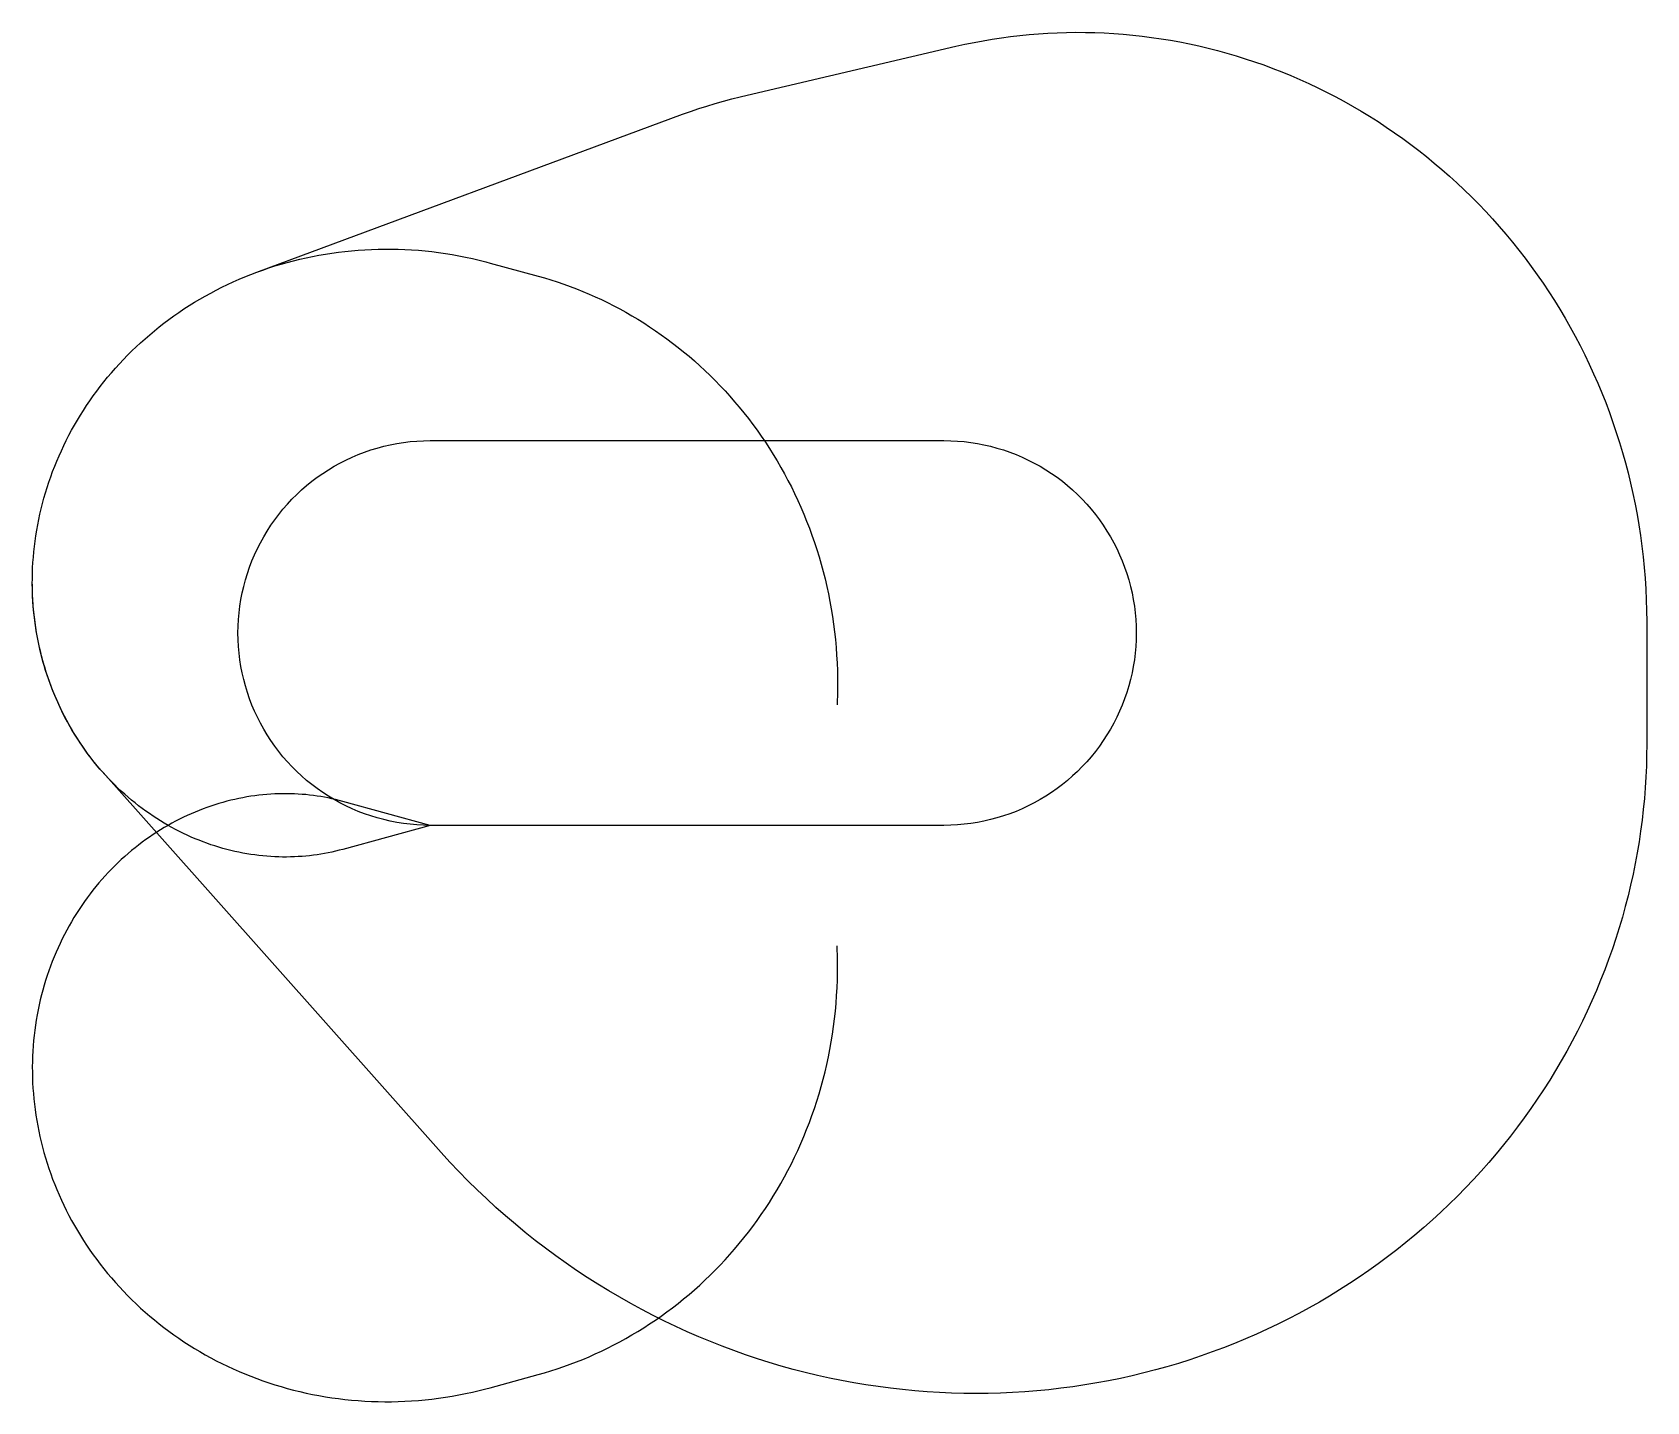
# Model space of a CAD drawing. Header units: metres. Extents: x -4777 to 14598, y -6913 to 9513.
import ezdxf

# ---------------------------------------------------------------- set-up
doc = ezdxf.new("R2010")
doc.units = ezdxf.units.M

msp = doc.modelspace()

# ---------------------------------------------------------------- linework, layer by layer
at = {"layer": 'NorminalTrack', "color": 1}
msp.add_lwpolyline([(0, 0), (0, 0), (-81, 1), (-161, 6), (-241, 13), (-321, 22), (-401, 35), (-480, 50), (-558, 69), (-636, 89), (-713, 113), (-789, 139), (-865, 168), (-939, 200), (-1012, 234), (-1084, 270), (-1154, 309), (-1223, 351), (-1291, 395), (-1357, 441), (-1421, 489), (-1484, 540), (-1544, 593), (-1603, 648), (-1660, 705), (-1715, 764), (-1768, 824), (-1819, 887), (-1867, 951), (-1913, 1017), (-1957, 1085), (-1999, 1154), (-2038, 1224), (-2074, 1296), (-2108, 1369), (-2140, 1443), (-2169, 1519), (-2195, 1595), (-2219, 1672), (-2239, 1750), (-2258, 1828), (-2273, 1907), (-2285, 1987), (-2295, 2067), (-2302, 2147), (-2307, 2227), (-2308, 2308), (-2307, 2388), (-2302, 2469), (-2295, 2549), (-2285, 2629), (-2273, 2709), (-2258, 2788), (-2239, 2866), (-2219, 2944), (-2195, 3021), (-2169, 3097), (-2140, 3173), (-2108, 3247), (-2074, 3320), (-2038, 3391), (-1999, 3462), (-1957, 3531), (-1913, 3599), (-1867, 3665), (-1819, 3729), (-1768, 3791), (-1715, 3852), (-1660, 3911), (-1603, 3968), (-1544, 4023), (-1484, 4076), (-1421, 4127), (-1357, 4175), (-1291, 4221), (-1223, 4265), (-1154, 4307), (-1084, 4346), (-1012, 4382), (-939, 4416), (-865, 4448), (-789, 4477), (-713, 4503), (-636, 4526), (-558, 4547), (-480, 4565), (-401, 4581), (-321, 4593), (-241, 4603), (-161, 4610), (-81, 4614), (0, 4616), (0, 4616), (6164, 4616), (6164, 4616), (6245, 4614), (6325, 4610), (6405, 4603), (6485, 4593), (6565, 4581), (6644, 4565), (6722, 4547), (6800, 4526), (6877, 4503), (6953, 4477), (7029, 4448), (7103, 4416), (7176, 4382), (7248, 4346), (7318, 4307), (7387, 4265), (7455, 4221), (7521, 4175), (7585, 4127), (7648, 4076), (7708, 4023), (7767, 3968), (7824, 3911), (7879, 3852), (7932, 3791), (7983, 3729), (8031, 3665), (8077, 3599), (8121, 3531), (8163, 3462), (8202, 3391), (8238, 3320), (8273, 3247), (8304, 3173), (8333, 3097), (8359, 3021), (8383, 2944), (8403, 2866), (8422, 2788), (8437, 2709), (8450, 2629), (8459, 2549), (8466, 2469), (8471, 2388), (8472, 2308), (8471, 2227), (8466, 2147), (8459, 2067), (8450, 1987), (8437, 1907), (8422, 1828), (8403, 1750), (8383, 1672), (8359, 1595), (8333, 1519), (8304, 1443), (8273, 1369), (8238, 1296), (8202, 1224), (8163, 1154), (8121, 1085), (8077, 1017), (8031, 951), (7983, 887), (7932, 824), (7879, 764), (7824, 705), (7767, 648), (7708, 593), (7648, 540), (7585, 489), (7521, 441), (7455, 395), (7387, 351), (7318, 309), (7248, 270), (7176, 234), (7103, 200), (7029, 168), (6953, 139), (6877, 113), (6800, 89), (6722, 69), (6644, 50), (6565, 35), (6485, 22), (6405, 13), (6325, 6), (6245, 1), (6164, 0), (0, 0)], dxfattribs=at)
at = {"layer": 'WindSpiral', "color": 5}
for points in [[(0, 0), (-1051, -288), (-1094, -299), (-1137, -310), (-1180, -320), (-1224, -329), (-1268, -338), (-1313, -345), (-1357, -352), (-1402, -358), (-1448, -364), (-1493, -369), (-1539, -372), (-1585, -375), (-1631, -378), (-1678, -379), (-1725, -380), (-1772, -380), (-1819, -379), (-1866, -377), (-1914, -374), (-1961, -371), (-2009, -367), (-2057, -362), (-2104, -355), (-2152, -349), (-2200, -341), (-2248, -332), (-2296, -323), (-2345, -312), (-2393, -301), (-2441, -289), (-2489, -276), (-2537, -262), (-2584, -247), (-2632, -232), (-2680, -215), (-2727, -198), (-2775, -179), (-2822, -160), (-2869, -140), (-2916, -119), (-2963, -97), (-3009, -74), (-3056, -50), (-3101, -26), (-3147, 0), (-3193, 26), (-3238, 53), (-3282, 82), (-3327, 111), (-3371, 141), (-3415, 171), (-3458, 203), (-3501, 236), (-3543, 269), (-3585, 303), (-3627, 338), (-3668, 374), (-3709, 411), (-3749, 448), (-3788, 487), (-3827, 526), (-3866, 566), (-3903, 607), (-3941, 649), (-3977, 691), (-4013, 734), (-4049, 778), (-4083, 823), (-4118, 868), (-4151, 915), (-4184, 961), (-4215, 1009), (-4247, 1057), (-4277, 1106), (-4307, 1156), (-4336, 1207), (-4364, 1258), (-4391, 1309), (-4418, 1362), (-4443, 1415), (-4468, 1468), (-4492, 1522), (-4515, 1577), (-4537, 1632), (-4558, 1688), (-4579, 1745), (-4598, 1802), (-4617, 1859), (-4634, 1917), (-4651, 1975), (-4666, 2034), (-4681, 2094), (-4695, 2153), (-4707, 2213), (-4719, 2274), (-4729, 2335), (-4739, 2396), (-4747, 2458), (-4755, 2520), (-4761, 2582), (-4766, 2644), (-4771, 2707), (-4774, 2770), (-4776, 2834), (-4777, 2897), (-4776, 2961), (-4775, 3025), (-4773, 3089), (-4769, 3153), (-4764, 3217), (-4759, 3281), (-4752, 3346), (-4744, 3410), (-4734, 3475), (-4724, 3539), (-4712, 3604), (-4700, 3668), (-4686, 3733), (-4671, 3797), (-4654, 3861), (-4637, 3925), (-4619, 3989), (-4599, 4053), (-4578, 4117), (-4556, 4180), (-4533, 4244), (-4508, 4307), (-4483, 4369), (-4456, 4432), (-4428, 4494), (-4399, 4556), (-4369, 4617), (-4337, 4679), (-4305, 4739), (-4271, 4800), (-4236, 4859), (-4200, 4919), (-4163, 4978), (-4125, 5036), (-4086, 5094), (-4045, 5151), (-4004, 5208), (-3961, 5265), (-3918, 5320), (-3873, 5375), (-3827, 5429), (-3780, 5483), (-3732, 5536), (-3683, 5588), (-3633, 5640), (-3582, 5691), (-3530, 5741), (-3477, 5790), (-3423, 5838), (-3367, 5886), (-3311, 5933), (-3254, 5979), (-3197, 6024), (-3138, 6068), (-3078, 6111), (-3017, 6153), (-2956, 6194), (-2893, 6235), (-2830, 6274), (-2766, 6312), (-2701, 6349), (-2635, 6385), (-2569, 6421), (-2502, 6455), (-2434, 6488), (-2365, 6519), (-2295, 6550), (-2225, 6580), (-2154, 6608), (-2083, 6635), (-2083, 6635), (3027, 8529), (3124, 8564), (3221, 8597), (3319, 8628), (3418, 8658), (3518, 8687), (3618, 8713), (3719, 8738), (3734, 8741), (6308, 9345), (6416, 9369), (6525, 9391), (6634, 9412), (6743, 9431), (6854, 9448), (6964, 9462), (7075, 9475), (7187, 9487), (7299, 9496), (7411, 9503), (7523, 9508), (7636, 9512), (7749, 9513), (7862, 9512), (7975, 9510), (8089, 9505), (8202, 9499), (8316, 9490), (8430, 9479), (8543, 9467), (8657, 9452), (8770, 9436), (8883, 9417), (8997, 9397), (9110, 9374), (9222, 9349), (9335, 9323), (9447, 9294), (9559, 9263), (9670, 9231), (9781, 9196), (9892, 9160), (10002, 9121), (10112, 9080), (10221, 9038), (10329, 8993), (10437, 8947), (10544, 8898), (10651, 8848), (10756, 8796), (10861, 8742), (10965, 8685), (11069, 8627), (11171, 8568), (11273, 8506), (11374, 8442), (11473, 8377), (11572, 8309), (11670, 8240), (11766, 8169), (11862, 8096), (11956, 8022), (12049, 7945), (12141, 7867), (12232, 7788), (12321, 7706), (12409, 7623), (12496, 7538), (12582, 7452), (12666, 7364), (12748, 7274), (12829, 7183), (12909, 7091), (12987, 6996), (13064, 6901), (13139, 6803), (13213, 6705), (13284, 6605), (13355, 6503), (13423, 6400), (13490, 6296), (13555, 6191), (13618, 6084), (13680, 5976), (13740, 5867), (13798, 5756), (13854, 5645), (13908, 5532), (13960, 5418), (14011, 5304), (14059, 5188), (14106, 5071), (14150, 4953), (14193, 4834), (14233, 4714), (14272, 4594), (14308, 4473), (14342, 4350), (14374, 4227), (14405, 4104), (14433, 3979), (14458, 3854), (14482, 3729), (14504, 3603), (14523, 3476), (14540, 3349), (14555, 3221), (14568, 3093), (14578, 2964), (14587, 2835), (14593, 2706), (14597, 2577), (14598, 2447), (14598, 2423), (14598, 972), (14597, 842), (14594, 712), (14588, 582), (14580, 452), (14570, 322), (14557, 192), (14542, 61), (14525, -69), (14506, -199), (14484, -329), (14460, -458), (14434, -587), (14405, -716), (14374, -845), (14341, -973), (14306, -1101), (14268, -1229), (14228, -1356), (14186, -1482), (14141, -1608), (14094, -1733), (14045, -1857), (13994, -1981), (13940, -2104), (13885, -2227), (13827, -2348), (13767, -2469), (13704, -2588), (13640, -2707), (13573, -2825), (13504, -2942), (13434, -3057), (13361, -3172), (13285, -3285), (13208, -3398), (13129, -3509), (13048, -3618), (12965, -3727), (12879, -3834), (12792, -3940), (12703, -4044), (12612, -4147), (12519, -4249), (12424, -4349), (12327, -4448), (12228, -4544), (12128, -4640), (12026, -4733), (11922, -4825), (11816, -4916), (11709, -5004), (11599, -5091), (11489, -5176), (11376, -5259), (11262, -5340), (11147, -5420), (11030, -5497), (10911, -5573), (10791, -5646), (10670, -5718), (10547, -5787), (10423, -5855), (10298, -5920), (10171, -5983), (10043, -6044), (9914, -6103), (9783, -6160), (9652, -6214), (9519, -6267), (9385, -6317), (9251, -6364), (9115, -6410), (8978, -6453), (8841, -6493), (8702, -6532), (8563, -6568), (8423, -6602), (8282, -6633), (8141, -6662), (7998, -6688), (7856, -6712), (7712, -6733), (7568, -6752), (7424, -6769), (7279, -6783), (7134, -6794), (6988, -6803), (6842, -6809), (6696, -6813), (6549, -6814), (6403, -6813), (6256, -6809), (6109, -6803), (5962, -6794), (5815, -6782), (5668, -6768), (5522, -6751), (5375, -6732), (5228, -6710), (5082, -6686), (4936, -6659), (4790, -6629), (4645, -6597), (4500, -6562), (4356, -6525), (4212, -6485), (4068, -6442), (3925, -6397), (3783, -6350), (3641, -6299), (3501, -6247), (3361, -6192), (3221, -6134), (3083, -6074), (2945, -6011), (2809, -5946), (2673, -5878), (2539, -5808), (2405, -5736), (2273, -5661), (2142, -5584), (2012, -5504), (1883, -5422), (1756, -5338), (1630, -5251), (1505, -5162), (1382, -5071), (1260, -4978), (1140, -4882), (1021, -4784), (904, -4684), (788, -4582), (674, -4477), (562, -4371), (452, -4262), (343, -4152), (236, -4039), (131, -3925), (98, -3888), (-3928, 634), (-3965, 676), (-4001, 719), (-4037, 763), (-4072, 807), (-4106, 852), (-4139, 898), (-4172, 945), (-4204, 992), (-4236, 1041), (-4267, 1089), (-4297, 1139), (-4326, 1189), (-4354, 1240), (-4382, 1291), (-4409, 1343), (-4434, 1396), (-4460, 1450), (-4484, 1504), (-4507, 1558), (-4530, 1613), (-4551, 1669), (-4572, 1725), (-4592, 1782), (-4610, 1839), (-4628, 1897), (-4645, 1955), (-4661, 2014), (-4676, 2073), (-4690, 2133), (-4703, 2193), (-4715, 2253), (-4726, 2314), (-4736, 2375), (-4744, 2436), (-4752, 2498), (-4759, 2560), (-4765, 2623), (-4769, 2685), (-4773, 2748), (-4775, 2812), (-4776, 2875), (-4777, 2918)], [(0, 0), (-1051, -288), (-1094, -299), (-1137, -310), (-1180, -320), (-1224, -329), (-1268, -338), (-1313, -345), (-1357, -352), (-1402, -358), (-1448, -364), (-1493, -369), (-1539, -372), (-1585, -375), (-1631, -378), (-1678, -379), (-1725, -380), (-1772, -380), (-1819, -379), (-1866, -377), (-1914, -374), (-1961, -371), (-2009, -367), (-2057, -362), (-2104, -355), (-2152, -349), (-2200, -341), (-2248, -332), (-2296, -323), (-2345, -312), (-2393, -301), (-2441, -289), (-2489, -276), (-2537, -262), (-2584, -247), (-2632, -232), (-2680, -215), (-2727, -198), (-2775, -179), (-2822, -160), (-2869, -140), (-2916, -119), (-2963, -97), (-3009, -74), (-3056, -50), (-3101, -26), (-3147, 0), (-3193, 26), (-3238, 53), (-3282, 82), (-3327, 111), (-3371, 141), (-3415, 171), (-3458, 203), (-3501, 236), (-3543, 269), (-3585, 303), (-3627, 338), (-3668, 374), (-3709, 411), (-3749, 448), (-3788, 487), (-3827, 526), (-3866, 566), (-3903, 607), (-3941, 649), (-3977, 691), (-4013, 734), (-4049, 778), (-4083, 823), (-4118, 868), (-4151, 915), (-4184, 961), (-4215, 1009), (-4247, 1057), (-4277, 1106), (-4307, 1156), (-4336, 1207), (-4364, 1258), (-4391, 1309), (-4418, 1362), (-4443, 1415), (-4468, 1468), (-4492, 1522), (-4515, 1577), (-4537, 1632), (-4558, 1688), (-4579, 1745), (-4598, 1802), (-4617, 1859), (-4634, 1917), (-4651, 1975), (-4666, 2034), (-4681, 2094), (-4695, 2153), (-4707, 2213), (-4719, 2274), (-4729, 2335), (-4739, 2396), (-4747, 2458), (-4755, 2520), (-4761, 2582), (-4766, 2644), (-4771, 2707), (-4774, 2770), (-4776, 2834), (-4777, 2897), (-4776, 2961), (-4775, 3025), (-4773, 3089), (-4769, 3153), (-4764, 3217), (-4759, 3281), (-4752, 3346), (-4744, 3410), (-4734, 3475), (-4724, 3539), (-4712, 3604), (-4700, 3668), (-4686, 3733), (-4671, 3797), (-4654, 3861), (-4637, 3925), (-4619, 3989), (-4599, 4053), (-4578, 4117), (-4556, 4180), (-4533, 4244), (-4508, 4307), (-4483, 4369), (-4456, 4432), (-4428, 4494), (-4399, 4556), (-4369, 4617), (-4337, 4679), (-4305, 4739), (-4271, 4800), (-4236, 4859), (-4200, 4919), (-4163, 4978), (-4125, 5036), (-4086, 5094), (-4045, 5151), (-4004, 5208), (-3961, 5265), (-3918, 5320), (-3873, 5375), (-3827, 5429), (-3780, 5483), (-3732, 5536), (-3683, 5588), (-3633, 5640), (-3582, 5691), (-3530, 5741), (-3477, 5790), (-3423, 5838), (-3367, 5886), (-3311, 5933), (-3254, 5979), (-3197, 6024), (-3138, 6068), (-3078, 6111), (-3017, 6153), (-2956, 6194), (-2893, 6235), (-2830, 6274), (-2766, 6312), (-2701, 6349), (-2635, 6385), (-2569, 6421), (-2502, 6455), (-2434, 6488), (-2365, 6519), (-2295, 6550), (-2225, 6580), (-2154, 6608), (-2083, 6635), (-2011, 6661), (-1938, 6686), (-1865, 6710), (-1791, 6732), (-1716, 6753), (-1641, 6773), (-1566, 6792), (-1489, 6809), (-1413, 6825), (-1336, 6840), (-1259, 6853), (-1181, 6865), (-1103, 6876), (-1024, 6885), (-945, 6893), (-866, 6900), (-787, 6905), (-707, 6909), (-627, 6912), (-547, 6913), (-466, 6913), (-386, 6911), (-305, 6908), (-224, 6904), (-143, 6898), (-62, 6890), (19, 6882), (100, 6872), (181, 6860), (262, 6847), (343, 6832), (424, 6816), (505, 6799), (585, 6780), (666, 6760), (719, 6745), (1293, 6588), (1370, 6566), (1447, 6543), (1524, 6518), (1601, 6492), (1677, 6464), (1754, 6435), (1829, 6405), (1905, 6373), (1980, 6340), (2054, 6306), (2128, 6270), (2202, 6233), (2275, 6194), (2348, 6154), (2420, 6113), (2491, 6070), (2562, 6026), (2632, 5981), (2702, 5934), (2771, 5886), (2839, 5837), (2907, 5786), (2974, 5734), (3040, 5681), (3105, 5627), (3169, 5571), (3233, 5514), (3295, 5456), (3357, 5397), (3418, 5336), (3478, 5274), (3537, 5212), (3595, 5147), (3652, 5082), (3708, 5016), (3763, 4949), (3817, 4880), (3870, 4810), (3921, 4740), (3972, 4668), (4021, 4595), (4069, 4522), (4116, 4447), (4162, 4371), (4207, 4294), (4250, 4217), (4292, 4138), (4333, 4059), (4372, 3979), (4410, 3898), (4447, 3816), (4482, 3733), (4516, 3650), (4549, 3565), (4580, 3480), (4610, 3395), (4638, 3308), (4665, 3221), (4691, 3134), (4715, 3045), (4737, 2957), (4758, 2867), (4777, 2777), (4795, 2687), (4812, 2596), (4826, 2505), (4839, 2413), (4851, 2321), (4861, 2228), (4869, 2135), (4876, 2042), (4881, 1948), (4885, 1854), (4887, 1760), (4887, 1666), (4886, 1572), (4883, 1477), (4881, 1446)], [(0, 0), (-1051, 288), (-1094, 299), (-1137, 310), (-1180, 320), (-1224, 329), (-1268, 338), (-1313, 345), (-1357, 352), (-1402, 358), (-1448, 364), (-1493, 369), (-1539, 372), (-1585, 375), (-1631, 378), (-1678, 379), (-1725, 380), (-1772, 380), (-1819, 379), (-1866, 377), (-1914, 374), (-1961, 371), (-2009, 367), (-2057, 362), (-2104, 355), (-2152, 349), (-2200, 341), (-2248, 332), (-2296, 323), (-2345, 312), (-2393, 301), (-2441, 289), (-2489, 276), (-2537, 262), (-2584, 247), (-2632, 232), (-2680, 215), (-2727, 198), (-2775, 179), (-2822, 160), (-2869, 140), (-2916, 119), (-2963, 97), (-3009, 74), (-3056, 50), (-3101, 26), (-3147, 0), (-3193, -26), (-3238, -53), (-3282, -82), (-3327, -111), (-3371, -141), (-3415, -171), (-3458, -203), (-3501, -236), (-3543, -269), (-3585, -303), (-3627, -338), (-3668, -374), (-3709, -411), (-3749, -448), (-3788, -487), (-3827, -526), (-3866, -566), (-3903, -607), (-3941, -649), (-3977, -691), (-4013, -734), (-4049, -778), (-4083, -823), (-4118, -868), (-4151, -915), (-4184, -961), (-4215, -1009), (-4247, -1057), (-4277, -1106), (-4307, -1156), (-4336, -1207), (-4364, -1258), (-4391, -1309), (-4418, -1362), (-4443, -1415), (-4468, -1468), (-4492, -1522), (-4515, -1577), (-4537, -1632), (-4558, -1688), (-4579, -1745), (-4598, -1802), (-4617, -1859), (-4634, -1917), (-4651, -1975), (-4666, -2034), (-4681, -2094), (-4695, -2153), (-4707, -2213), (-4719, -2274), (-4729, -2335), (-4739, -2396), (-4747, -2458), (-4755, -2520), (-4761, -2582), (-4766, -2644), (-4771, -2707), (-4774, -2770), (-4776, -2834), (-4777, -2897), (-4776, -2961), (-4775, -3025), (-4773, -3089), (-4769, -3153), (-4764, -3217), (-4759, -3281), (-4752, -3346), (-4744, -3410), (-4734, -3475), (-4724, -3539), (-4712, -3604), (-4700, -3668), (-4686, -3733), (-4671, -3797), (-4654, -3861), (-4637, -3925), (-4619, -3989), (-4599, -4053), (-4578, -4117), (-4556, -4180), (-4533, -4244), (-4508, -4307), (-4483, -4369), (-4456, -4432), (-4428, -4494), (-4399, -4556), (-4369, -4617), (-4337, -4679), (-4305, -4739), (-4271, -4800), (-4236, -4859), (-4200, -4919), (-4163, -4978), (-4125, -5036), (-4086, -5094), (-4045, -5151), (-4004, -5208), (-3961, -5265), (-3918, -5320), (-3873, -5375), (-3827, -5429), (-3780, -5483), (-3732, -5536), (-3683, -5588), (-3633, -5640), (-3582, -5691), (-3530, -5741), (-3477, -5790), (-3423, -5838), (-3367, -5886), (-3311, -5933), (-3254, -5979), (-3197, -6024), (-3138, -6068), (-3078, -6111), (-3017, -6153), (-2956, -6194), (-2893, -6235), (-2830, -6274), (-2766, -6312), (-2701, -6349), (-2635, -6385), (-2569, -6421), (-2502, -6455), (-2434, -6488), (-2365, -6519), (-2295, -6550), (-2225, -6580), (-2154, -6608), (-2083, -6635), (-2011, -6661), (-1938, -6686), (-1865, -6710), (-1791, -6732), (-1716, -6753), (-1641, -6773), (-1566, -6792), (-1489, -6809), (-1413, -6825), (-1336, -6840), (-1259, -6853), (-1181, -6865), (-1103, -6876), (-1024, -6885), (-945, -6893), (-866, -6900), (-787, -6905), (-707, -6909), (-627, -6912), (-547, -6913), (-466, -6913), (-386, -6911), (-305, -6908), (-224, -6904), (-143, -6898), (-62, -6890), (19, -6882), (100, -6872), (181, -6860), (262, -6847), (343, -6832), (424, -6816), (505, -6799), (585, -6780), (666, -6760), (719, -6745), (1293, -6588), (1370, -6566), (1447, -6543), (1524, -6518), (1601, -6492), (1677, -6464), (1754, -6435), (1829, -6405), (1905, -6373), (1980, -6340), (2054, -6306), (2128, -6270), (2202, -6233), (2275, -6194), (2348, -6154), (2420, -6113), (2491, -6070), (2562, -6026), (2632, -5981), (2702, -5934), (2771, -5886), (2839, -5837), (2907, -5786), (2974, -5734), (3040, -5681), (3105, -5627), (3169, -5571), (3233, -5514), (3295, -5456), (3357, -5397), (3418, -5336), (3478, -5274), (3537, -5212), (3595, -5147), (3652, -5082), (3708, -5016), (3763, -4949), (3817, -4880), (3870, -4810), (3921, -4740), (3972, -4668), (4021, -4595), (4069, -4522), (4116, -4447), (4162, -4371), (4207, -4294), (4250, -4217), (4292, -4138), (4333, -4059), (4372, -3979), (4410, -3898), (4447, -3816), (4482, -3733), (4516, -3650), (4549, -3565), (4580, -3480), (4610, -3395), (4638, -3308), (4665, -3221), (4691, -3134), (4715, -3045), (4737, -2957), (4758, -2867), (4777, -2777), (4795, -2687), (4812, -2596), (4826, -2505), (4839, -2413), (4851, -2321), (4861, -2228), (4869, -2135), (4876, -2042), (4881, -1948), (4885, -1854), (4887, -1760), (4887, -1666), (4886, -1572), (4883, -1477), (4881, -1446)]]:
    msp.add_lwpolyline(points, dxfattribs=at)

doc.saveas('drawing.dxf')
